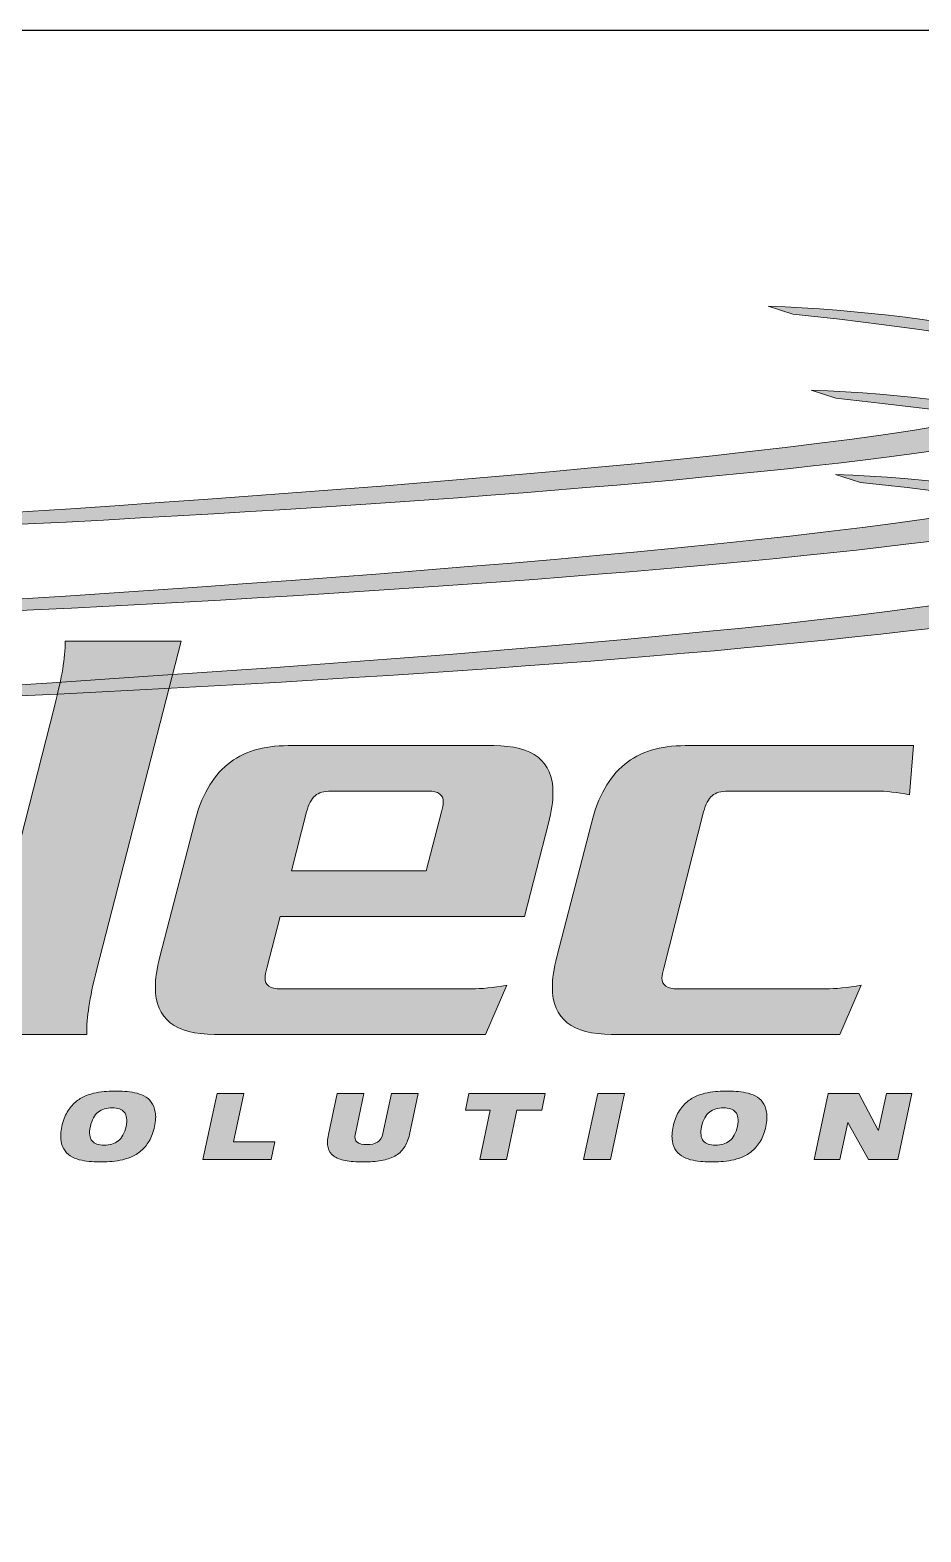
# Paper-space layout 'EARTHING' of a CAD drawing. Extents: x 6 to 839, y -116 to 471.
# Drawn here: x 318.09 to 331.21, y -87.35 to -65.23 of the extents above; entities that cross this region are included whole.
import ezdxf
from ezdxf.enums import TextEntityAlignment as Align

# ---------------------------------------------------------------- set-up
doc = ezdxf.new("R2010")
doc.units = 0
doc.layers.add('Notes', color=7, linetype='Continuous')
doc.styles.add('iecISOCP', font='isocp.shx')

# ---------------------------------------------------------------- blocks, each defined once
blk = doc.blocks.new('A1_FRAME_TITLE')
at = {"layer": 'Notes', "color": 3, "linetype": 'Continuous', "flags": 128}
blk.add_lwpolyline([(123.797, 47.618), (824.367, 47.618)], dxfattribs=at)
at = {"layer": 'Notes', "color": 7, "style": 'iecISOCP'}
for tag, p in [('CAP_NO', (513.188, 43.457)), ('IE_NUM', (513.05, 37.81)), ('REF_No_1', (335.241, 32.31)), ('REF_1', (362.523, 32.31)), ('HV_SWITCH', (513.463, 32.163)), ('GEN_WO', (441.708, 31.763)), ('REF_No_2', (335.241, 26.31)), ('REF_2', (362.523, 26.31)), ('OH_WO', (441.708, 25.812)), ('UBD_REF', (513.05, 25.828)), ('REF_No_3', (335.241, 20.31)), ('REF_3', (362.523, 20.31)), ('UG_WO', (441.708, 20.052)), ('GIS_MAP_No', (513.05, 20.043)), ('REF_No_4', (335.241, 14.31)), ('REF_4', (362.523, 14.31)), ('HV_OP_DIAG', (513.326, 14.199)), ('SUB_WO', (441.708, 13.812)), ('LGA', (512.945, 7.777))]:
    blk.add_attdef(tag, p, '', height=2.5, dxfattribs=at)
at = {"layer": 'Notes', "style": 'iecISOCP'}
for tag, p in [('T1', (684.374, 39.465)), ('T2', (684.374, 34.346)), ('T3', (684.374, 28.92)), ('T4', (684.374, 23.657)), ('T5', (684.374, 18.231)), ('T6', (684.374, 12.969))]:
    blk.add_attdef(tag, text='', height=3.5, dxfattribs=at).set_placement(p, align=Align.CENTER)
at = {"layer": 'Notes', "color": 7, "style": 'iecISOCP'}
for tag, p in [('scale', (567.756, 33.269)), ('DRAWN', (567.756, 24.931)), ('DATE', (567.756, 16.88)), ('DESIGN', (605.617, 9.155))]:
    blk.add_attdef(tag, text='', height=2.5, dxfattribs=at).set_placement(p, align=Align.CENTER)
at = {"layer": 'Notes', "color": 4, "style": 'iecISOCP'}
blk.add_attdef('NUM', text='', height=7, dxfattribs=at).set_placement((792.367, 20.118), align=Align.MIDDLE_CENTER)
at = {"layer": 'Notes', "color": 1, "style": 'iecISOCP'}
blk.add_attdef('REV', text='', height=5, dxfattribs=at).set_placement((820.054, 17.095), align=Align.CENTER)
at = {"layer": 'Notes', "color": 7, "style": 'iecISOCP'}
for tag, p in [('NS', (790.712, 8.119)), ('SHTS', (805.412, 8.119))]:
    blk.add_attdef(tag, text='', height=2.5, dxfattribs=at).set_placement(p, align=Align.MIDDLE)
at = {"layer": 'Notes', "style": 'iecISOCP'}
blk.add_attdef('ExportID', (9.082, 2.39), '', height=2.5, dxfattribs=at)
at = {"layer": 'Notes', "style": 'iecISOCP', "flags": 1}
for tag, p in [('ProjectType', (14.175, -26.797)), ('ProjectNumber', (23.56, -26.818)), ('DrawingNumber', (35.514, -26.803)), ('ProjectDescription', (47.564, -26.825)), ('ExportDate', (60.284, -26.789)), ('ExportUserName', (69.155, -26.8)), ('DesignerCompanyName', (81.484, -26.793)), ('ExportAreaOfInterest', (97.1, -26.813)), ('GIS_SUCCESS', (111.997, -26.78)), ('CAD_SUCCESS', (121.789, -26.783)), ('DEPOTCODE', (132.106, -26.877)), ('ExportCategories', (140.083, -26.797)), ('Comments', (154.385, -26.883))]:
    blk.add_attdef(tag, p, '', height=1, dxfattribs=at)
blk = doc.blocks.new('Logo_Transelect')
at = {"layer": 'Notes', "lineweight": 0, "true_color": 0xe2231a}
h = blk.add_hatch(color=22, dxfattribs=at)
h.dxf.hatch_style = 1
edge = h.paths.add_edge_path()
edge.add_spline(control_points=[(65.672, 15.154), (65.66, 15.746), (61.553, 16.634), (57.992, 16.758)], knot_values=[2, 2, 2, 2, 3, 3, 3, 3], degree=3, periodic=0)
edge.add_spline(control_points=[(57.992, 16.758), (57.992, 16.758), (58.479, 16.599), (58.479, 16.599), (78.956, 14.451), (38.569, 12.441), (31.955, 12.028)], knot_values=[0, 0, 0, 0, 1, 1, 1, 2, 2, 2, 2], degree=3, periodic=0)
edge.add_spline(control_points=[(31.955, 12.028), (48.489, 12.496), (65.701, 13.763), (65.672, 15.154)], knot_values=[3, 3, 3, 3, 4, 4, 4, 4], degree=3, periodic=0)
h = blk.add_hatch(color=22, dxfattribs=at)
h.dxf.hatch_style = 1
edge = h.paths.add_edge_path()
edge.add_spline(control_points=[(66.52, 13.501), (66.508, 14.093), (62.401, 14.982), (58.84, 15.106)], knot_values=[2, 2, 2, 2, 3, 3, 3, 3], degree=3, periodic=0)
edge.add_spline(control_points=[(58.84, 15.106), (58.84, 15.106), (59.327, 14.947), (59.327, 14.947), (79.804, 12.799), (39.416, 10.789), (32.803, 10.376)], knot_values=[0, 0, 0, 0, 1, 1, 1, 2, 2, 2, 2], degree=3, periodic=0)
edge.add_spline(control_points=[(32.803, 10.376), (49.337, 10.844), (66.549, 12.111), (66.52, 13.501)], knot_values=[3, 3, 3, 3, 4, 4, 4, 4], degree=3, periodic=0)
h = blk.add_hatch(color=22, dxfattribs=at)
h.dxf.hatch_style = 1
edge = h.paths.add_edge_path()
edge.add_spline(control_points=[(67.001, 11.849), (66.989, 12.441), (62.881, 13.329), (59.32, 13.453)], knot_values=[2, 2, 2, 2, 3, 3, 3, 3], degree=3, periodic=0)
edge.add_spline(control_points=[(59.32, 13.453), (59.32, 13.453), (59.808, 13.295), (59.808, 13.295), (80.284, 11.147), (39.897, 9.137), (33.283, 8.724)], knot_values=[0, 0, 0, 0, 1, 1, 1, 2, 2, 2, 2], degree=3, periodic=0)
edge.add_spline(control_points=[(33.283, 8.724), (49.817, 9.192), (67.029, 10.458), (67.001, 11.849)], knot_values=[3, 3, 3, 3, 4, 4, 4, 4], degree=3, periodic=0)
at = {"layer": 'Notes', "lineweight": 0, "true_color": 0x005cb9}
h = blk.add_hatch(color=152, dxfattribs=at)
h.dxf.hatch_style = 2
edge = h.paths.add_edge_path()
edge.add_spline(control_points=[(44.806, 3.737), (44.731, 3.439), (44.68, 3.194), (44.651, 3.001), (44.622, 2.808), (44.608, 2.627), (44.608, 2.458), (44.608, 2.458), (42.206, 2.458), (42.206, 2.458), (42.288, 2.603), (42.365, 2.776), (42.435, 2.977), (42.505, 3.178), (42.577, 3.431), (42.652, 3.737), (42.652, 3.737), (43.976, 8.899), (43.976, 8.899), (44.05, 9.197), (44.104, 9.442), (44.137, 9.635), (44.17, 9.828), (44.187, 10.009), (44.187, 10.178), (44.187, 10.178), (46.464, 10.178), (46.464, 10.178), (46.464, 10.178), (44.806, 3.737), (44.806, 3.737)], knot_values=[0, 0, 0, 0, 1, 1, 1, 2, 2, 2, 3, 3, 3, 4, 4, 4, 5, 5, 5, 6, 6, 6, 7, 7, 7, 8, 8, 8, 9, 9, 9, 10, 10, 10, 10], degree=3, periodic=0)
h = blk.add_hatch(color=152, dxfattribs=at)
h.dxf.hatch_style = 2
edge = h.paths.add_edge_path()
edge.add_spline(control_points=[(48.408, 4.774), (48.408, 4.774), (48.148, 3.761), (48.148, 3.761), (48.123, 3.681), (48.111, 3.616), (48.111, 3.568), (48.111, 3.423), (48.214, 3.351), (48.42, 3.351), (48.42, 3.351), (52.171, 3.351), (52.171, 3.351), (52.361, 3.351), (52.592, 3.375), (52.864, 3.423), (52.864, 3.423), (52.443, 2.458), (52.443, 2.458), (52.443, 2.458), (47.12, 2.458), (47.12, 2.458), (46.345, 2.458), (45.957, 2.764), (45.957, 3.375), (45.957, 3.552), (45.986, 3.753), (46.043, 3.978), (46.043, 3.978), (46.724, 6.608), (46.724, 6.608), (46.856, 7.13), (47.073, 7.514), (47.374, 7.759), (47.675, 8.005), (48.074, 8.127), (48.569, 8.127), (48.569, 8.127), (52.604, 8.127), (52.604, 8.127), (53.38, 8.127), (53.768, 7.822), (53.768, 7.211), (53.768, 7.034), (53.739, 6.833), (53.681, 6.608), (53.681, 6.608), (53.211, 4.774), (53.211, 4.774), (53.211, 4.774), (48.408, 4.774), (48.408, 4.774)], knot_values=[0, 0, 0, 0, 1, 1, 1, 2, 2, 2, 3, 3, 3, 4, 4, 4, 5, 5, 5, 6, 6, 6, 7, 7, 7, 8, 8, 8, 9, 9, 9, 10, 10, 10, 11, 11, 11, 12, 12, 12, 13, 13, 13, 14, 14, 14, 15, 15, 15, 16, 16, 16, 17, 17, 17, 17], degree=3, periodic=0)
edge = h.paths.add_edge_path()
edge.add_spline(control_points=[(51.28, 5.667), (51.28, 5.667), (51.577, 6.825), (51.577, 6.825), (51.602, 6.905), (51.614, 6.969), (51.614, 7.018), (51.614, 7.162), (51.515, 7.235), (51.317, 7.235), (51.317, 7.235), (49.41, 7.235), (49.41, 7.235), (49.27, 7.235), (49.165, 7.205), (49.095, 7.144), (49.025, 7.084), (48.969, 6.977), (48.928, 6.825), (48.928, 6.825), (48.631, 5.667), (48.631, 5.667), (48.631, 5.667), (51.28, 5.667), (51.28, 5.667)], knot_values=[0, 0, 0, 0, 1, 1, 1, 2, 2, 2, 3, 3, 3, 4, 4, 4, 5, 5, 5, 6, 6, 6, 7, 7, 7, 8, 8, 8, 8], degree=3, periodic=0)
h = blk.add_hatch(color=152, dxfattribs=at)
h.dxf.hatch_style = 2
edge = h.paths.add_edge_path()
edge.add_spline(control_points=[(57.209, 7.235), (57.069, 7.235), (56.964, 7.205), (56.893, 7.144), (56.823, 7.084), (56.768, 6.977), (56.726, 6.825), (56.726, 6.825), (55.947, 3.761), (55.947, 3.761), (55.922, 3.681), (55.909, 3.616), (55.909, 3.568), (55.909, 3.423), (56.012, 3.351), (56.219, 3.351), (56.219, 3.351), (59.128, 3.351), (59.128, 3.351), (59.318, 3.351), (59.549, 3.375), (59.821, 3.423), (59.821, 3.423), (59.4, 2.458), (59.4, 2.458), (59.4, 2.458), (54.919, 2.458), (54.919, 2.458), (54.143, 2.458), (53.756, 2.764), (53.756, 3.375), (53.756, 3.552), (53.784, 3.753), (53.842, 3.978), (53.842, 3.978), (54.523, 6.608), (54.523, 6.608), (54.655, 7.13), (54.872, 7.514), (55.173, 7.759), (55.474, 8.005), (55.872, 8.127), (56.367, 8.127), (56.367, 8.127), (60.849, 8.127), (60.849, 8.127), (60.849, 8.127), (60.774, 7.162), (60.774, 7.162), (60.527, 7.211), (60.308, 7.235), (60.118, 7.235), (60.118, 7.235), (57.209, 7.235), (57.209, 7.235)], knot_values=[0, 0, 0, 0, 1, 1, 1, 2, 2, 2, 3, 3, 3, 4, 4, 4, 5, 5, 5, 6, 6, 6, 7, 7, 7, 8, 8, 8, 9, 9, 9, 10, 10, 10, 11, 11, 11, 12, 12, 12, 13, 13, 13, 14, 14, 14, 15, 15, 15, 16, 16, 16, 17, 17, 17, 18, 18, 18, 18], degree=3, periodic=0)
h = blk.add_hatch(color=152, dxfattribs=at)
h.dxf.hatch_style = 2
edge = h.paths.add_edge_path()
edge.add_spline(control_points=[(44.12, 0.649), (44.144, 0.76), (44.179, 0.855), (44.226, 0.933), (44.272, 1.011), (44.326, 1.076), (44.387, 1.128), (44.448, 1.179), (44.513, 1.22), (44.583, 1.249), (44.653, 1.278), (44.723, 1.299), (44.794, 1.313), (44.865, 1.327), (44.933, 1.336), (44.999, 1.339), (45.065, 1.342), (45.124, 1.343), (45.178, 1.343), (45.231, 1.343), (45.29, 1.342), (45.355, 1.339), (45.42, 1.336), (45.484, 1.327), (45.549, 1.313), (45.614, 1.299), (45.675, 1.278), (45.733, 1.249), (45.791, 1.22), (45.839, 1.179), (45.877, 1.128), (45.916, 1.076), (45.942, 1.011), (45.956, 0.933), (45.969, 0.855), (45.964, 0.76), (45.941, 0.649), (45.917, 0.537), (45.882, 0.443), (45.835, 0.364), (45.789, 0.286), (45.735, 0.221), (45.674, 0.17), (45.613, 0.118), (45.547, 0.078), (45.477, 0.049), (45.407, 0.02), (45.337, -0.001), (45.266, -0.015), (45.196, -0.029), (45.128, -0.038), (45.061, -0.041), (44.995, -0.044), (44.935, -0.046), (44.881, -0.046), (44.828, -0.046), (44.769, -0.044), (44.704, -0.041), (44.639, -0.038), (44.575, -0.029), (44.51, -0.015), (44.445, -0.001), (44.384, 0.02), (44.327, 0.049), (44.27, 0.078), (44.222, 0.118), (44.183, 0.17), (44.144, 0.221), (44.117, 0.286), (44.104, 0.364), (44.091, 0.441), (44.096, 0.536), (44.12, 0.649)], knot_values=[0, 0, 0, 0, 1, 1, 1, 2, 2, 2, 3, 3, 3, 4, 4, 4, 5, 5, 5, 6, 6, 6, 7, 7, 7, 8, 8, 8, 9, 9, 9, 10, 10, 10, 11, 11, 11, 12, 12, 12, 13, 13, 13, 14, 14, 14, 15, 15, 15, 16, 16, 16, 17, 17, 17, 18, 18, 18, 19, 19, 19, 20, 20, 20, 21, 21, 21, 22, 22, 22, 23, 23, 23, 24, 24, 24, 24], degree=3, periodic=0)
edge = h.paths.add_edge_path()
edge.add_spline(control_points=[(44.68, 0.649), (44.665, 0.583), (44.661, 0.527), (44.667, 0.481), (44.673, 0.434), (44.688, 0.396), (44.713, 0.366), (44.737, 0.337), (44.769, 0.315), (44.81, 0.302), (44.85, 0.288), (44.897, 0.282), (44.952, 0.282), (45.062, 0.282), (45.153, 0.31), (45.226, 0.366), (45.3, 0.423), (45.351, 0.517), (45.381, 0.649), (45.395, 0.714), (45.398, 0.77), (45.392, 0.817), (45.386, 0.864), (45.371, 0.902), (45.347, 0.932), (45.322, 0.961), (45.29, 0.983), (45.25, 0.996), (45.209, 1.009), (45.162, 1.016), (45.109, 1.016), (44.999, 1.016), (44.908, 0.988), (44.834, 0.932), (44.76, 0.875), (44.709, 0.781), (44.68, 0.649)], knot_values=[0, 0, 0, 0, 1, 1, 1, 2, 2, 2, 3, 3, 3, 4, 4, 4, 5, 5, 5, 6, 6, 6, 7, 7, 7, 8, 8, 8, 9, 9, 9, 10, 10, 10, 11, 11, 11, 12, 12, 12, 12], degree=3, periodic=0)
h = blk.add_hatch(color=152, dxfattribs=at)
h.dxf.hatch_style = 2
h.paths.add_polyline_path([(47.168, 1.298), (47.694, 1.298), (47.491, 0.349), (48.306, 0.349), (48.233, 0), (46.892, 0)])
h = blk.add_hatch(color=152, dxfattribs=at)
h.dxf.hatch_style = 2
edge = h.paths.add_edge_path()
edge.add_spline(control_points=[(49.528, 1.298), (49.528, 1.298), (50.054, 1.298), (50.054, 1.298), (50.054, 1.298), (49.886, 0.512), (49.886, 0.512), (49.868, 0.429), (49.88, 0.371), (49.92, 0.34), (49.961, 0.308), (50.024, 0.293), (50.11, 0.293), (50.196, 0.293), (50.265, 0.308), (50.319, 0.34), (50.374, 0.371), (50.409, 0.429), (50.427, 0.512), (50.427, 0.512), (50.595, 1.298), (50.595, 1.298), (50.595, 1.298), (51.121, 1.298), (51.121, 1.298), (51.121, 1.298), (50.949, 0.493), (50.949, 0.493), (50.927, 0.39), (50.892, 0.304), (50.845, 0.234), (50.797, 0.165), (50.736, 0.11), (50.662, 0.069), (50.587, 0.028), (50.498, -0.001), (50.395, -0.019), (50.292, -0.037), (50.172, -0.046), (50.037, -0.046), (49.901, -0.046), (49.786, -0.037), (49.689, -0.019), (49.593, -0.001), (49.516, 0.028), (49.46, 0.069), (49.403, 0.11), (49.366, 0.165), (49.349, 0.234), (49.331, 0.304), (49.334, 0.39), (49.356, 0.493), (49.356, 0.493), (49.528, 1.298), (49.528, 1.298)], knot_values=[0, 0, 0, 0, 1, 1, 1, 2, 2, 2, 3, 3, 3, 4, 4, 4, 5, 5, 5, 6, 6, 6, 7, 7, 7, 8, 8, 8, 9, 9, 9, 10, 10, 10, 11, 11, 11, 12, 12, 12, 13, 13, 13, 14, 14, 14, 15, 15, 15, 16, 16, 16, 17, 17, 17, 18, 18, 18, 18], degree=3, periodic=0)
h = blk.add_hatch(color=152, dxfattribs=at)
h.dxf.hatch_style = 2
h.paths.add_polyline_path([(52.535, 0.971), (52.048, 0.971), (52.117, 1.298), (53.617, 1.298), (53.548, 0.971), (53.061, 0.971), (52.853, 0), (52.328, 0)])
h = blk.add_hatch(color=152, dxfattribs=at)
h.dxf.hatch_style = 2
h.paths.add_polyline_path([(54.646, 1.298), (55.172, 1.298), (54.896, 0), (54.37, 0)])
h = blk.add_hatch(color=152, dxfattribs=at)
h.dxf.hatch_style = 2
edge = h.paths.add_edge_path()
edge.add_spline(control_points=[(56.129, 0.649), (56.153, 0.76), (56.188, 0.855), (56.234, 0.933), (56.281, 1.011), (56.335, 1.076), (56.396, 1.128), (56.457, 1.179), (56.522, 1.22), (56.591, 1.249), (56.661, 1.278), (56.732, 1.299), (56.802, 1.313), (56.873, 1.327), (56.942, 1.336), (57.007, 1.339), (57.073, 1.342), (57.133, 1.343), (57.187, 1.343), (57.24, 1.343), (57.299, 1.342), (57.364, 1.339), (57.428, 1.336), (57.493, 1.327), (57.558, 1.313), (57.622, 1.299), (57.684, 1.278), (57.741, 1.249), (57.799, 1.22), (57.848, 1.179), (57.886, 1.128), (57.925, 1.076), (57.951, 1.011), (57.964, 0.933), (57.978, 0.855), (57.973, 0.76), (57.949, 0.649), (57.926, 0.537), (57.891, 0.443), (57.844, 0.364), (57.797, 0.286), (57.744, 0.221), (57.683, 0.17), (57.622, 0.118), (57.556, 0.078), (57.486, 0.049), (57.416, 0.02), (57.346, -0.001), (57.275, -0.015), (57.205, -0.029), (57.137, -0.038), (57.07, -0.041), (57.003, -0.044), (56.944, -0.046), (56.89, -0.046), (56.837, -0.046), (56.778, -0.044), (56.713, -0.041), (56.648, -0.038), (56.583, -0.029), (56.519, -0.015), (56.454, -0.001), (56.393, 0.02), (56.336, 0.049), (56.279, 0.078), (56.231, 0.118), (56.191, 0.17), (56.152, 0.221), (56.126, 0.286), (56.113, 0.364), (56.1, 0.441), (56.105, 0.536), (56.129, 0.649)], knot_values=[0, 0, 0, 0, 1, 1, 1, 2, 2, 2, 3, 3, 3, 4, 4, 4, 5, 5, 5, 6, 6, 6, 7, 7, 7, 8, 8, 8, 9, 9, 9, 10, 10, 10, 11, 11, 11, 12, 12, 12, 13, 13, 13, 14, 14, 14, 15, 15, 15, 16, 16, 16, 17, 17, 17, 18, 18, 18, 19, 19, 19, 20, 20, 20, 21, 21, 21, 22, 22, 22, 23, 23, 23, 24, 24, 24, 24], degree=3, periodic=0)
edge = h.paths.add_edge_path()
edge.add_spline(control_points=[(56.688, 0.649), (56.674, 0.583), (56.669, 0.527), (56.676, 0.481), (56.682, 0.434), (56.697, 0.396), (56.721, 0.366), (56.745, 0.337), (56.778, 0.315), (56.818, 0.302), (56.859, 0.288), (56.906, 0.282), (56.961, 0.282), (57.07, 0.282), (57.162, 0.31), (57.235, 0.366), (57.308, 0.423), (57.36, 0.517), (57.39, 0.649), (57.404, 0.714), (57.407, 0.77), (57.401, 0.817), (57.395, 0.864), (57.38, 0.902), (57.356, 0.932), (57.331, 0.961), (57.299, 0.983), (57.258, 0.996), (57.218, 1.009), (57.171, 1.016), (57.118, 1.016), (57.008, 1.016), (56.916, 0.988), (56.842, 0.932), (56.768, 0.875), (56.717, 0.781), (56.688, 0.649)], knot_values=[0, 0, 0, 0, 1, 1, 1, 2, 2, 2, 3, 3, 3, 4, 4, 4, 5, 5, 5, 6, 6, 6, 7, 7, 7, 8, 8, 8, 9, 9, 9, 10, 10, 10, 11, 11, 11, 12, 12, 12, 12], degree=3, periodic=0)
h = blk.add_hatch(color=152, dxfattribs=at)
h.dxf.hatch_style = 2
h.paths.add_polyline_path([(59.177, 1.298), (59.778, 1.298), (60.158, 0.578), (60.164, 0.578), (60.317, 1.298), (60.82, 1.298), (60.544, 0), (59.968, 0), (59.563, 0.727), (59.559, 0.727), (59.404, 0), (58.901, 0)])
at = {"layer": 'Notes', "color": 152, "lineweight": 0, "true_color": 0x005cb9}
for p, q in [((46.892, 0), (47.168, 1.298)), ((47.168, 1.298), (47.694, 1.298)), ((47.694, 1.298), (47.491, 0.349)), ((52.048, 0.971), (52.117, 1.298)), ((52.117, 1.298), (53.617, 1.298)), ((53.617, 1.298), (53.548, 0.971)), ((54.37, 0), (54.646, 1.298)), ((54.646, 1.298), (55.172, 1.298)), ((55.172, 1.298), (54.896, 0)), ((58.901, 0), (59.177, 1.298)), ((59.177, 1.298), (59.778, 1.298)), ((59.778, 1.298), (60.158, 0.578)), ((60.164, 0.578), (60.317, 1.298)), ((60.317, 1.298), (60.82, 1.298)), ((60.82, 1.298), (60.544, 0)), ((52.535, 0.971), (52.048, 0.971)), ((52.328, 0), (52.535, 0.971)), ((53.061, 0.971), (52.853, 0)), ((53.548, 0.971), (53.061, 0.971)), ((59.559, 0.727), (59.404, 0)), ((59.563, 0.727), (59.559, 0.727)), ((59.968, 0), (59.563, 0.727)), ((47.491, 0.349), (48.306, 0.349)), ((48.306, 0.349), (48.233, 0)), ((60.158, 0.578), (60.164, 0.578)), ((48.233, 0), (46.892, 0)), ((52.853, 0), (52.328, 0)), ((54.896, 0), (54.37, 0)), ((59.404, 0), (58.901, 0)), ((60.544, 0), (59.968, 0))]:
    blk.add_line(p, q, dxfattribs=at)
at = {"layer": 'Notes', "color": 22, "lineweight": 0, "true_color": 0xe2231a}
for points in [[(31.955, 12.028), (38.569, 12.441), (78.956, 14.451), (58.479, 16.599), (58.479, 16.599), (57.992, 16.758), (57.992, 16.758), (61.553, 16.634), (65.66, 15.746), (65.672, 15.154), (65.701, 13.763), (48.489, 12.496), (31.955, 12.028)], [(32.803, 10.376), (39.416, 10.789), (79.804, 12.799), (59.327, 14.947), (59.327, 14.947), (58.84, 15.106), (58.84, 15.106), (62.401, 14.982), (66.508, 14.093), (66.52, 13.501), (66.549, 12.111), (49.337, 10.844), (32.803, 10.376)], [(33.283, 8.724), (39.897, 9.137), (80.284, 11.147), (59.808, 13.295), (59.808, 13.295), (59.32, 13.453), (59.32, 13.453), (62.881, 13.329), (66.989, 12.441), (67.001, 11.849), (67.029, 10.458), (49.817, 9.192), (33.283, 8.724)]]:
    blk.add_open_spline(points, degree=3, knots=[0, 0, 0, 0, 1, 1, 1, 2, 2, 2, 3, 3, 3, 4, 4, 4, 4], dxfattribs=at)
at = {"layer": 'Notes', "color": 152, "lineweight": 0, "true_color": 0x005cb9}
for points, knots in [([(44.806, 3.737), (44.731, 3.439), (44.68, 3.194), (44.651, 3.001), (44.622, 2.808), (44.608, 2.627), (44.608, 2.458), (44.608, 2.458), (42.206, 2.458), (42.206, 2.458), (42.288, 2.603), (42.365, 2.776), (42.435, 2.977), (42.505, 3.178), (42.577, 3.431), (42.652, 3.737), (42.652, 3.737), (43.976, 8.899), (43.976, 8.899), (44.05, 9.197), (44.104, 9.442), (44.137, 9.635), (44.17, 9.828), (44.187, 10.009), (44.187, 10.178), (44.187, 10.178), (46.464, 10.178), (46.464, 10.178), (46.464, 10.178), (44.806, 3.737), (44.806, 3.737)], [0, 0, 0, 0, 1, 1, 1, 2, 2, 2, 3, 3, 3, 4, 4, 4, 5, 5, 5, 6, 6, 6, 7, 7, 7, 8, 8, 8, 9, 9, 9, 10, 10, 10, 10]), ([(48.408, 4.774), (48.408, 4.774), (48.148, 3.761), (48.148, 3.761), (48.123, 3.681), (48.111, 3.616), (48.111, 3.568), (48.111, 3.423), (48.214, 3.351), (48.42, 3.351), (48.42, 3.351), (52.171, 3.351), (52.171, 3.351), (52.361, 3.351), (52.592, 3.375), (52.864, 3.423), (52.864, 3.423), (52.443, 2.458), (52.443, 2.458), (52.443, 2.458), (47.12, 2.458), (47.12, 2.458), (46.345, 2.458), (45.957, 2.764), (45.957, 3.375), (45.957, 3.552), (45.986, 3.753), (46.043, 3.978), (46.043, 3.978), (46.724, 6.608), (46.724, 6.608), (46.856, 7.13), (47.073, 7.514), (47.374, 7.759), (47.675, 8.005), (48.074, 8.127), (48.569, 8.127), (48.569, 8.127), (52.604, 8.127), (52.604, 8.127), (53.38, 8.127), (53.768, 7.822), (53.768, 7.211), (53.768, 7.034), (53.739, 6.833), (53.681, 6.608), (53.681, 6.608), (53.211, 4.774), (53.211, 4.774), (53.211, 4.774), (48.408, 4.774), (48.408, 4.774)], [0, 0, 0, 0, 1, 1, 1, 2, 2, 2, 3, 3, 3, 4, 4, 4, 5, 5, 5, 6, 6, 6, 7, 7, 7, 8, 8, 8, 9, 9, 9, 10, 10, 10, 11, 11, 11, 12, 12, 12, 13, 13, 13, 14, 14, 14, 15, 15, 15, 16, 16, 16, 17, 17, 17, 17]), ([(57.209, 7.235), (57.069, 7.235), (56.964, 7.205), (56.893, 7.144), (56.823, 7.084), (56.768, 6.977), (56.726, 6.825), (56.726, 6.825), (55.947, 3.761), (55.947, 3.761), (55.922, 3.681), (55.909, 3.616), (55.909, 3.568), (55.909, 3.423), (56.012, 3.351), (56.219, 3.351), (56.219, 3.351), (59.128, 3.351), (59.128, 3.351), (59.318, 3.351), (59.549, 3.375), (59.821, 3.423), (59.821, 3.423), (59.4, 2.458), (59.4, 2.458), (59.4, 2.458), (54.919, 2.458), (54.919, 2.458), (54.143, 2.458), (53.756, 2.764), (53.756, 3.375), (53.756, 3.552), (53.784, 3.753), (53.842, 3.978), (53.842, 3.978), (54.523, 6.608), (54.523, 6.608), (54.655, 7.13), (54.872, 7.514), (55.173, 7.759), (55.474, 8.005), (55.872, 8.127), (56.367, 8.127), (56.367, 8.127), (60.849, 8.127), (60.849, 8.127), (60.849, 8.127), (60.774, 7.162), (60.774, 7.162), (60.527, 7.211), (60.308, 7.235), (60.118, 7.235), (60.118, 7.235), (57.209, 7.235), (57.209, 7.235)], [0, 0, 0, 0, 1, 1, 1, 2, 2, 2, 3, 3, 3, 4, 4, 4, 5, 5, 5, 6, 6, 6, 7, 7, 7, 8, 8, 8, 9, 9, 9, 10, 10, 10, 11, 11, 11, 12, 12, 12, 13, 13, 13, 14, 14, 14, 15, 15, 15, 16, 16, 16, 17, 17, 17, 18, 18, 18, 18]), ([(51.28, 5.667), (51.28, 5.667), (51.577, 6.825), (51.577, 6.825), (51.602, 6.905), (51.614, 6.969), (51.614, 7.018), (51.614, 7.162), (51.515, 7.235), (51.317, 7.235), (51.317, 7.235), (49.41, 7.235), (49.41, 7.235), (49.27, 7.235), (49.165, 7.205), (49.095, 7.144), (49.025, 7.084), (48.969, 6.977), (48.928, 6.825), (48.928, 6.825), (48.631, 5.667), (48.631, 5.667), (48.631, 5.667), (51.28, 5.667), (51.28, 5.667)], [0, 0, 0, 0, 1, 1, 1, 2, 2, 2, 3, 3, 3, 4, 4, 4, 5, 5, 5, 6, 6, 6, 7, 7, 7, 8, 8, 8, 8]), ([(44.12, 0.649), (44.144, 0.76), (44.179, 0.855), (44.226, 0.933), (44.272, 1.011), (44.326, 1.076), (44.387, 1.128), (44.448, 1.179), (44.513, 1.22), (44.583, 1.249), (44.653, 1.278), (44.723, 1.299), (44.794, 1.313), (44.865, 1.327), (44.933, 1.336), (44.999, 1.339), (45.065, 1.342), (45.124, 1.343), (45.178, 1.343), (45.231, 1.343), (45.29, 1.342), (45.355, 1.339), (45.42, 1.336), (45.484, 1.327), (45.549, 1.313), (45.614, 1.299), (45.675, 1.278), (45.733, 1.249), (45.791, 1.22), (45.839, 1.179), (45.877, 1.128), (45.916, 1.076), (45.942, 1.011), (45.956, 0.933), (45.969, 0.855), (45.964, 0.76), (45.941, 0.649), (45.917, 0.537), (45.882, 0.443), (45.835, 0.364), (45.789, 0.286), (45.735, 0.221), (45.674, 0.17), (45.613, 0.118), (45.547, 0.078), (45.477, 0.049), (45.407, 0.02), (45.337, -0.001), (45.266, -0.015), (45.196, -0.029), (45.128, -0.038), (45.061, -0.041), (44.995, -0.044), (44.935, -0.046), (44.881, -0.046), (44.828, -0.046), (44.769, -0.044), (44.704, -0.041), (44.639, -0.038), (44.575, -0.029), (44.51, -0.015), (44.445, -0.001), (44.384, 0.02), (44.327, 0.049), (44.27, 0.078), (44.222, 0.118), (44.183, 0.17), (44.144, 0.221), (44.117, 0.286), (44.104, 0.364), (44.091, 0.441), (44.096, 0.536), (44.12, 0.649)], [0, 0, 0, 0, 1, 1, 1, 2, 2, 2, 3, 3, 3, 4, 4, 4, 5, 5, 5, 6, 6, 6, 7, 7, 7, 8, 8, 8, 9, 9, 9, 10, 10, 10, 11, 11, 11, 12, 12, 12, 13, 13, 13, 14, 14, 14, 15, 15, 15, 16, 16, 16, 17, 17, 17, 18, 18, 18, 19, 19, 19, 20, 20, 20, 21, 21, 21, 22, 22, 22, 23, 23, 23, 24, 24, 24, 24]), ([(49.528, 1.298), (49.528, 1.298), (50.054, 1.298), (50.054, 1.298), (50.054, 1.298), (49.886, 0.512), (49.886, 0.512), (49.868, 0.429), (49.88, 0.371), (49.92, 0.34), (49.961, 0.308), (50.024, 0.293), (50.11, 0.293), (50.196, 0.293), (50.265, 0.308), (50.319, 0.34), (50.374, 0.371), (50.409, 0.429), (50.427, 0.512), (50.427, 0.512), (50.595, 1.298), (50.595, 1.298), (50.595, 1.298), (51.121, 1.298), (51.121, 1.298), (51.121, 1.298), (50.949, 0.493), (50.949, 0.493), (50.927, 0.39), (50.892, 0.304), (50.845, 0.234), (50.797, 0.165), (50.736, 0.11), (50.662, 0.069), (50.587, 0.028), (50.498, -0.001), (50.395, -0.019), (50.292, -0.037), (50.172, -0.046), (50.037, -0.046), (49.901, -0.046), (49.786, -0.037), (49.689, -0.019), (49.593, -0.001), (49.516, 0.028), (49.46, 0.069), (49.403, 0.11), (49.366, 0.165), (49.349, 0.234), (49.331, 0.304), (49.334, 0.39), (49.356, 0.493), (49.356, 0.493), (49.528, 1.298), (49.528, 1.298)], [0, 0, 0, 0, 1, 1, 1, 2, 2, 2, 3, 3, 3, 4, 4, 4, 5, 5, 5, 6, 6, 6, 7, 7, 7, 8, 8, 8, 9, 9, 9, 10, 10, 10, 11, 11, 11, 12, 12, 12, 13, 13, 13, 14, 14, 14, 15, 15, 15, 16, 16, 16, 17, 17, 17, 18, 18, 18, 18]), ([(56.129, 0.649), (56.153, 0.76), (56.188, 0.855), (56.234, 0.933), (56.281, 1.011), (56.335, 1.076), (56.396, 1.128), (56.457, 1.179), (56.522, 1.22), (56.591, 1.249), (56.661, 1.278), (56.732, 1.299), (56.802, 1.313), (56.873, 1.327), (56.942, 1.336), (57.007, 1.339), (57.073, 1.342), (57.133, 1.343), (57.187, 1.343), (57.24, 1.343), (57.299, 1.342), (57.364, 1.339), (57.428, 1.336), (57.493, 1.327), (57.558, 1.313), (57.622, 1.299), (57.684, 1.278), (57.741, 1.249), (57.799, 1.22), (57.848, 1.179), (57.886, 1.128), (57.925, 1.076), (57.951, 1.011), (57.964, 0.933), (57.978, 0.855), (57.973, 0.76), (57.949, 0.649), (57.926, 0.537), (57.891, 0.443), (57.844, 0.364), (57.797, 0.286), (57.744, 0.221), (57.683, 0.17), (57.622, 0.118), (57.556, 0.078), (57.486, 0.049), (57.416, 0.02), (57.346, -0.001), (57.275, -0.015), (57.205, -0.029), (57.137, -0.038), (57.07, -0.041), (57.003, -0.044), (56.944, -0.046), (56.89, -0.046), (56.837, -0.046), (56.778, -0.044), (56.713, -0.041), (56.648, -0.038), (56.583, -0.029), (56.519, -0.015), (56.454, -0.001), (56.393, 0.02), (56.336, 0.049), (56.279, 0.078), (56.231, 0.118), (56.191, 0.17), (56.152, 0.221), (56.126, 0.286), (56.113, 0.364), (56.1, 0.441), (56.105, 0.536), (56.129, 0.649)], [0, 0, 0, 0, 1, 1, 1, 2, 2, 2, 3, 3, 3, 4, 4, 4, 5, 5, 5, 6, 6, 6, 7, 7, 7, 8, 8, 8, 9, 9, 9, 10, 10, 10, 11, 11, 11, 12, 12, 12, 13, 13, 13, 14, 14, 14, 15, 15, 15, 16, 16, 16, 17, 17, 17, 18, 18, 18, 19, 19, 19, 20, 20, 20, 21, 21, 21, 22, 22, 22, 23, 23, 23, 24, 24, 24, 24]), ([(44.68, 0.649), (44.665, 0.583), (44.661, 0.527), (44.667, 0.481), (44.673, 0.434), (44.688, 0.396), (44.713, 0.366), (44.737, 0.337), (44.769, 0.315), (44.81, 0.302), (44.85, 0.288), (44.897, 0.282), (44.952, 0.282), (45.062, 0.282), (45.153, 0.31), (45.226, 0.366), (45.3, 0.423), (45.351, 0.517), (45.381, 0.649), (45.395, 0.714), (45.398, 0.77), (45.392, 0.817), (45.386, 0.864), (45.371, 0.902), (45.347, 0.932), (45.322, 0.961), (45.29, 0.983), (45.25, 0.996), (45.209, 1.009), (45.162, 1.016), (45.109, 1.016), (44.999, 1.016), (44.908, 0.988), (44.834, 0.932), (44.76, 0.875), (44.709, 0.781), (44.68, 0.649)], [0, 0, 0, 0, 1, 1, 1, 2, 2, 2, 3, 3, 3, 4, 4, 4, 5, 5, 5, 6, 6, 6, 7, 7, 7, 8, 8, 8, 9, 9, 9, 10, 10, 10, 11, 11, 11, 12, 12, 12, 12]), ([(56.688, 0.649), (56.674, 0.583), (56.669, 0.527), (56.676, 0.481), (56.682, 0.434), (56.697, 0.396), (56.721, 0.366), (56.745, 0.337), (56.778, 0.315), (56.818, 0.302), (56.859, 0.288), (56.906, 0.282), (56.961, 0.282), (57.07, 0.282), (57.162, 0.31), (57.235, 0.366), (57.308, 0.423), (57.36, 0.517), (57.39, 0.649), (57.404, 0.714), (57.407, 0.77), (57.401, 0.817), (57.395, 0.864), (57.38, 0.902), (57.356, 0.932), (57.331, 0.961), (57.299, 0.983), (57.258, 0.996), (57.218, 1.009), (57.171, 1.016), (57.118, 1.016), (57.008, 1.016), (56.916, 0.988), (56.842, 0.932), (56.768, 0.875), (56.717, 0.781), (56.688, 0.649)], [0, 0, 0, 0, 1, 1, 1, 2, 2, 2, 3, 3, 3, 4, 4, 4, 5, 5, 5, 6, 6, 6, 7, 7, 7, 8, 8, 8, 9, 9, 9, 10, 10, 10, 11, 11, 11, 12, 12, 12, 12])]:
    blk.add_open_spline(points, degree=3, knots=knots, dxfattribs=at)
blk = doc.blocks.new('Logo')
at = {"layer": 'Notes'}
for points in [[(-105, 0), (0, 0), (0, -41.645), (-105, -41.645)], [(-105, 0), (0, 0), (0, -22.741), (-105, -22.741)]]:
    blk.add_lwpolyline(points, close=True, dxfattribs=at)
at = {"layer": 'Notes', "xscale": 0.75, "yscale": 0.75}
blk.add_blockref('Logo_Transelect', (-53.361, -16.634), dxfattribs=at)

psp = doc.layouts.new('EARTHING')

# ---------------------------------------------------------------- block references
at = {"layer": 'Notes'}
for name, p in [('A1_FRAME_TITLE', (6.04097, -112.84735)), ('Logo', (338.82582, -65.22889))]:
    psp.add_blockref(name, p, dxfattribs=at)

doc.saveas('drawing.dxf')
